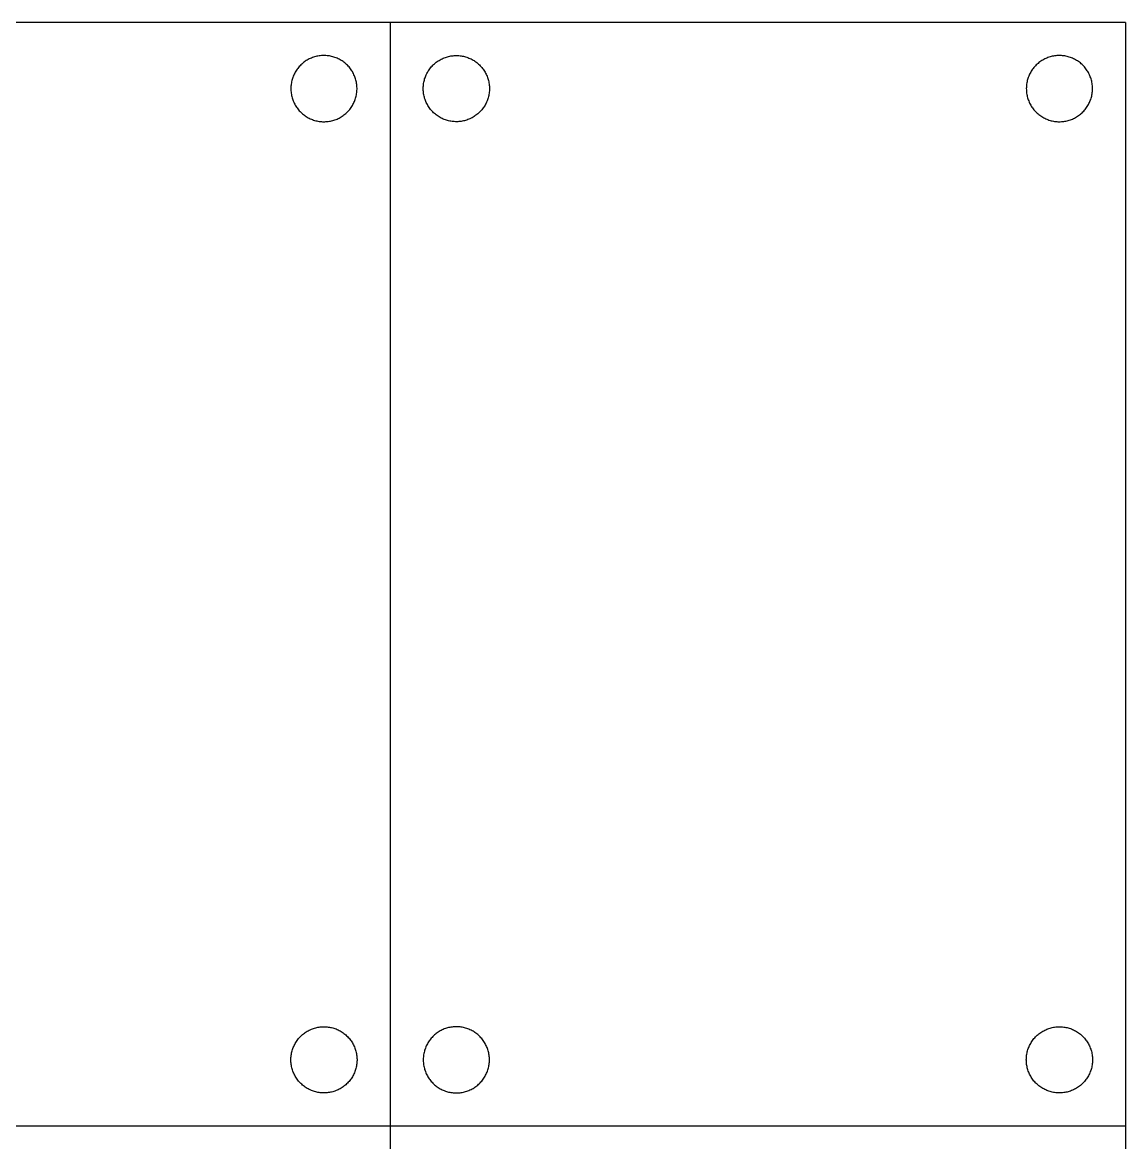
# Model space of a CAD drawing. Header units: millimetres. Extents: x 0 to 100, y 0 to 100.
# Drawn here: x 50 to 100, y 49.2 to 100 of the extents above; entities that cross this region are included whole.
import ezdxf

# ---------------------------------------------------------------- set-up
doc = ezdxf.new("R2010")
doc.units = ezdxf.units.MM
doc.header["$MEASUREMENT"] = 0
doc.layers.add('Default', color=178, linetype='Continuous', true_color=0x000000)

msp = doc.modelspace()

# ---------------------------------------------------------------- linework, layer by layer
at = {"layer": 'Default'}
for p, q in [((100, 100), (0, 100)), ((66.667, 100), (66.667, 0)), ((100, 100), (100, 0)), ((63.344, 98.465), (63.293, 98.453)), ((63.395, 98.475), (63.344, 98.465)), ((63.446, 98.484), (63.395, 98.475)), ((63.498, 98.49), (63.446, 98.484)), ((63.55, 98.495), (63.498, 98.49)), ((63.602, 98.499), (63.55, 98.495)), ((63.654, 98.5), (63.602, 98.499)), ((63.706, 98.499), (63.654, 98.5)), ((63.758, 98.497), (63.706, 98.499)), ((63.81, 98.493), (63.758, 98.497)), ((63.861, 98.487), (63.81, 98.493)), ((63.913, 98.48), (63.861, 98.487)), ((63.964, 98.47), (63.913, 98.48)), ((64.015, 98.459), (63.964, 98.47)), ((64.065, 98.446), (64.015, 98.459)), ((69.268, 98.446), (69.318, 98.459)), ((69.318, 98.459), (69.369, 98.47)), ((69.369, 98.47), (69.42, 98.48)), ((69.42, 98.48), (69.472, 98.487)), ((69.472, 98.487), (69.524, 98.493)), ((69.524, 98.493), (69.576, 98.497)), ((69.576, 98.497), (69.628, 98.499)), ((69.628, 98.499), (69.68, 98.5)), ((69.68, 98.5), (69.732, 98.499)), ((69.732, 98.499), (69.784, 98.495)), ((69.784, 98.495), (69.836, 98.49)), ((69.836, 98.49), (69.887, 98.484)), ((69.887, 98.484), (69.939, 98.475)), ((69.939, 98.475), (69.99, 98.465)), ((69.99, 98.465), (70.04, 98.453)), ((96.677, 98.465), (96.626, 98.453)), ((96.728, 98.475), (96.677, 98.465)), ((96.78, 98.484), (96.728, 98.475)), ((96.831, 98.49), (96.78, 98.484)), ((96.883, 98.495), (96.831, 98.49)), ((96.935, 98.499), (96.883, 98.495)), ((96.987, 98.5), (96.935, 98.499)), ((97.039, 98.499), (96.987, 98.5)), ((97.091, 98.497), (97.039, 98.499)), ((97.143, 98.493), (97.091, 98.497)), ((97.195, 98.487), (97.143, 98.493)), ((97.246, 98.48), (97.195, 98.487)), ((97.297, 98.47), (97.246, 98.48)), ((97.348, 98.459), (97.297, 98.47)), ((97.399, 98.446), (97.348, 98.459)), ((62.514, 97.96), (62.481, 97.919)), ((62.548, 97.999), (62.514, 97.96)), ((62.583, 98.037), (62.548, 97.999)), ((62.62, 98.074), (62.583, 98.037)), ((62.658, 98.11), (62.62, 98.074)), ((62.697, 98.144), (62.658, 98.11)), ((62.737, 98.177), (62.697, 98.144)), ((62.779, 98.209), (62.737, 98.177)), ((62.821, 98.239), (62.779, 98.209)), ((62.865, 98.268), (62.821, 98.239)), ((62.909, 98.295), (62.865, 98.268)), ((62.955, 98.32), (62.909, 98.295)), ((63.001, 98.344), (62.955, 98.32)), ((63.048, 98.366), (63.001, 98.344)), ((63.096, 98.387), (63.048, 98.366)), ((63.144, 98.406), (63.096, 98.387)), ((63.193, 98.423), (63.144, 98.406)), ((63.243, 98.439), (63.193, 98.423)), ((63.293, 98.453), (63.243, 98.439)), ((64.115, 98.431), (64.065, 98.446)), ((64.165, 98.415), (64.115, 98.431)), ((64.214, 98.397), (64.165, 98.415)), ((64.262, 98.377), (64.214, 98.397)), ((64.309, 98.355), (64.262, 98.377)), ((64.356, 98.332), (64.309, 98.355)), ((64.402, 98.308), (64.356, 98.332)), ((64.447, 98.281), (64.402, 98.308)), ((64.491, 98.253), (64.447, 98.281)), ((64.534, 98.224), (64.491, 98.253)), ((64.575, 98.193), (64.534, 98.224)), ((64.616, 98.161), (64.575, 98.193)), ((64.656, 98.127), (64.616, 98.161)), ((64.695, 98.092), (64.656, 98.127)), ((64.732, 98.056), (64.695, 98.092)), ((64.768, 98.018), (64.732, 98.056)), ((64.803, 97.98), (64.768, 98.018)), ((64.836, 97.94), (64.803, 97.98)), ((68.497, 97.94), (68.531, 97.98)), ((68.531, 97.98), (68.565, 98.018)), ((68.565, 98.018), (68.601, 98.056)), ((68.601, 98.056), (68.639, 98.092)), ((68.639, 98.092), (68.677, 98.127)), ((68.677, 98.127), (68.717, 98.161)), ((68.717, 98.161), (68.758, 98.193)), ((68.758, 98.193), (68.8, 98.224)), ((68.8, 98.224), (68.843, 98.253)), ((68.843, 98.253), (68.887, 98.281)), ((68.887, 98.281), (68.932, 98.308)), ((68.932, 98.308), (68.978, 98.332)), ((68.978, 98.332), (69.024, 98.355)), ((69.024, 98.355), (69.072, 98.377)), ((69.072, 98.377), (69.12, 98.397)), ((69.12, 98.397), (69.169, 98.415)), ((69.169, 98.415), (69.218, 98.431)), ((69.218, 98.431), (69.268, 98.446)), ((70.04, 98.453), (70.09, 98.439)), ((70.09, 98.439), (70.14, 98.423)), ((70.14, 98.423), (70.189, 98.406)), ((70.189, 98.406), (70.238, 98.387)), ((70.238, 98.387), (70.285, 98.366)), ((70.285, 98.366), (70.333, 98.344)), ((70.333, 98.344), (70.379, 98.32)), ((70.379, 98.32), (70.424, 98.295)), ((70.424, 98.295), (70.469, 98.268)), ((70.469, 98.268), (70.512, 98.239)), ((70.512, 98.239), (70.555, 98.209)), ((70.555, 98.209), (70.596, 98.177)), ((70.596, 98.177), (70.636, 98.144)), ((70.636, 98.144), (70.676, 98.11)), ((70.676, 98.11), (70.713, 98.074)), ((70.713, 98.074), (70.75, 98.037)), ((70.75, 98.037), (70.785, 97.999)), ((70.785, 97.999), (70.819, 97.96)), ((70.819, 97.96), (70.852, 97.919)), ((95.847, 97.96), (95.815, 97.919)), ((95.881, 97.999), (95.847, 97.96)), ((95.917, 98.037), (95.881, 97.999)), ((95.953, 98.074), (95.917, 98.037)), ((95.991, 98.11), (95.953, 98.074)), ((96.03, 98.144), (95.991, 98.11)), ((96.071, 98.177), (96.03, 98.144)), ((96.112, 98.209), (96.071, 98.177)), ((96.155, 98.239), (96.112, 98.209)), ((96.198, 98.268), (96.155, 98.239)), ((96.242, 98.295), (96.198, 98.268)), ((96.288, 98.32), (96.242, 98.295)), ((96.334, 98.344), (96.288, 98.32)), ((96.381, 98.366), (96.334, 98.344)), ((96.429, 98.387), (96.381, 98.366)), ((96.477, 98.406), (96.429, 98.387)), ((96.527, 98.423), (96.477, 98.406)), ((96.576, 98.439), (96.527, 98.423)), ((96.626, 98.453), (96.576, 98.439)), ((97.449, 98.431), (97.399, 98.446)), ((97.498, 98.415), (97.449, 98.431)), ((97.547, 98.397), (97.498, 98.415)), ((97.595, 98.377), (97.547, 98.397)), ((97.642, 98.355), (97.595, 98.377)), ((97.689, 98.332), (97.642, 98.355)), ((97.735, 98.308), (97.689, 98.332)), ((97.78, 98.281), (97.735, 98.308)), ((97.824, 98.253), (97.78, 98.281)), ((97.867, 98.224), (97.824, 98.253)), ((97.909, 98.193), (97.867, 98.224)), ((97.95, 98.161), (97.909, 98.193)), ((97.989, 98.127), (97.95, 98.161)), ((98.028, 98.092), (97.989, 98.127)), ((98.065, 98.056), (98.028, 98.092)), ((98.101, 98.018), (98.065, 98.056)), ((98.136, 97.98), (98.101, 98.018)), ((98.169, 97.94), (98.136, 97.98)), ((62.239, 97.461), (62.224, 97.411)), ((62.256, 97.51), (62.239, 97.461)), ((62.275, 97.559), (62.256, 97.51)), ((62.295, 97.607), (62.275, 97.559)), ((62.317, 97.654), (62.295, 97.607)), ((62.34, 97.701), (62.317, 97.654)), ((62.365, 97.746), (62.34, 97.701)), ((62.392, 97.791), (62.365, 97.746)), ((62.42, 97.835), (62.392, 97.791)), ((62.45, 97.877), (62.42, 97.835)), ((62.481, 97.919), (62.45, 97.877)), ((64.868, 97.898), (64.836, 97.94)), ((64.898, 97.856), (64.868, 97.898)), ((64.927, 97.813), (64.898, 97.856)), ((64.955, 97.769), (64.927, 97.813)), ((64.981, 97.724), (64.955, 97.769)), ((65.005, 97.678), (64.981, 97.724)), ((65.028, 97.631), (65.005, 97.678)), ((65.049, 97.583), (65.028, 97.631)), ((65.068, 97.535), (65.049, 97.583)), ((65.086, 97.486), (65.068, 97.535)), ((65.102, 97.436), (65.086, 97.486)), ((68.231, 97.436), (68.247, 97.486)), ((68.247, 97.486), (68.265, 97.535)), ((68.265, 97.535), (68.285, 97.583)), ((68.285, 97.583), (68.306, 97.631)), ((68.306, 97.631), (68.328, 97.678)), ((68.328, 97.678), (68.353, 97.724)), ((68.353, 97.724), (68.379, 97.769)), ((68.379, 97.769), (68.406, 97.813)), ((68.406, 97.813), (68.435, 97.856)), ((68.435, 97.856), (68.466, 97.898)), ((68.466, 97.898), (68.497, 97.94)), ((70.852, 97.919), (70.883, 97.877)), ((70.883, 97.877), (70.913, 97.835)), ((70.913, 97.835), (70.941, 97.791)), ((70.941, 97.791), (70.968, 97.746)), ((70.968, 97.746), (70.993, 97.701)), ((70.993, 97.701), (71.017, 97.654)), ((71.017, 97.654), (71.038, 97.607)), ((71.038, 97.607), (71.059, 97.559)), ((71.059, 97.559), (71.077, 97.51)), ((71.077, 97.51), (71.094, 97.461)), ((71.094, 97.461), (71.109, 97.411)), ((95.573, 97.461), (95.557, 97.411)), ((95.589, 97.51), (95.573, 97.461)), ((95.608, 97.559), (95.589, 97.51)), ((95.628, 97.607), (95.608, 97.559)), ((95.65, 97.654), (95.628, 97.607)), ((95.674, 97.701), (95.65, 97.654)), ((95.699, 97.746), (95.674, 97.701)), ((95.725, 97.791), (95.699, 97.746)), ((95.754, 97.835), (95.725, 97.791)), ((95.783, 97.877), (95.754, 97.835)), ((95.815, 97.919), (95.783, 97.877)), ((98.201, 97.898), (98.169, 97.94)), ((98.232, 97.856), (98.201, 97.898)), ((98.261, 97.813), (98.232, 97.856)), ((98.288, 97.769), (98.261, 97.813)), ((98.314, 97.724), (98.288, 97.769)), ((98.338, 97.678), (98.314, 97.724)), ((98.361, 97.631), (98.338, 97.678)), ((98.382, 97.583), (98.361, 97.631)), ((98.401, 97.535), (98.382, 97.583)), ((98.419, 97.486), (98.401, 97.535)), ((98.435, 97.436), (98.419, 97.486)), ((62.168, 97.052), (62.167, 97)), ((62.167, 97), (62.168, 96.948)), ((62.17, 97.104), (62.168, 97.052)), ((62.168, 96.948), (62.17, 96.896)), ((62.175, 97.156), (62.17, 97.104)), ((62.181, 97.208), (62.175, 97.156)), ((62.189, 97.259), (62.181, 97.208)), ((62.199, 97.31), (62.189, 97.259)), ((62.211, 97.361), (62.199, 97.31)), ((62.224, 97.411), (62.211, 97.361)), ((65.116, 97.386), (65.102, 97.436)), ((65.129, 97.336), (65.116, 97.386)), ((65.139, 97.285), (65.129, 97.336)), ((65.148, 97.233), (65.139, 97.285)), ((65.156, 97.182), (65.148, 97.233)), ((65.161, 97.13), (65.156, 97.182)), ((65.165, 97.078), (65.161, 97.13)), ((65.166, 97.026), (65.165, 97.078)), ((65.165, 96.922), (65.166, 96.974)), ((65.166, 96.974), (65.166, 97.026)), ((68.167, 97.026), (68.169, 97.078)), ((68.167, 96.974), (68.167, 97.026)), ((68.169, 96.922), (68.167, 96.974)), ((68.169, 97.078), (68.172, 97.13)), ((68.172, 97.13), (68.178, 97.182)), ((68.178, 97.182), (68.185, 97.233)), ((68.185, 97.233), (68.194, 97.285)), ((68.194, 97.285), (68.205, 97.336)), ((68.205, 97.336), (68.217, 97.386)), ((68.217, 97.386), (68.231, 97.436)), ((71.109, 97.411), (71.123, 97.361)), ((71.123, 97.361), (71.134, 97.31)), ((71.134, 97.31), (71.144, 97.259)), ((71.144, 97.259), (71.152, 97.208)), ((71.152, 97.208), (71.159, 97.156)), ((71.159, 97.156), (71.163, 97.104)), ((71.163, 97.104), (71.166, 97.052)), ((71.166, 96.948), (71.163, 96.896)), ((71.166, 97.052), (71.167, 97)), ((71.167, 97), (71.166, 96.948)), ((95.501, 97.052), (95.5, 97)), ((95.5, 97), (95.501, 96.948)), ((95.504, 97.104), (95.501, 97.052)), ((95.501, 96.948), (95.504, 96.896)), ((95.508, 97.156), (95.504, 97.104)), ((95.514, 97.208), (95.508, 97.156)), ((95.523, 97.259), (95.514, 97.208)), ((95.532, 97.31), (95.523, 97.259)), ((95.544, 97.361), (95.532, 97.31)), ((95.557, 97.411), (95.544, 97.361)), ((98.449, 97.386), (98.435, 97.436)), ((98.462, 97.336), (98.449, 97.386)), ((98.473, 97.285), (98.462, 97.336)), ((98.482, 97.233), (98.473, 97.285)), ((98.489, 97.182), (98.482, 97.233)), ((98.494, 97.13), (98.489, 97.182)), ((98.498, 97.078), (98.494, 97.13)), ((98.5, 97.026), (98.498, 97.078)), ((98.498, 96.922), (98.5, 96.974)), ((98.5, 96.974), (98.5, 97.026)), ((62.17, 96.896), (62.175, 96.844)), ((62.175, 96.844), (62.181, 96.792)), ((62.181, 96.792), (62.189, 96.741)), ((62.189, 96.741), (62.199, 96.69)), ((62.199, 96.69), (62.211, 96.639)), ((62.211, 96.639), (62.224, 96.589)), ((62.224, 96.589), (62.239, 96.539)), ((62.239, 96.539), (62.256, 96.49)), ((62.256, 96.49), (62.275, 96.441)), ((62.275, 96.441), (62.295, 96.393)), ((65.049, 96.417), (65.068, 96.465)), ((65.068, 96.465), (65.086, 96.514)), ((65.086, 96.514), (65.102, 96.564)), ((65.102, 96.564), (65.116, 96.614)), ((65.116, 96.614), (65.129, 96.664)), ((65.129, 96.664), (65.139, 96.715)), ((65.139, 96.715), (65.148, 96.767)), ((65.148, 96.767), (65.156, 96.818)), ((65.156, 96.818), (65.161, 96.87)), ((65.161, 96.87), (65.165, 96.922)), ((68.172, 96.87), (68.169, 96.922)), ((68.178, 96.818), (68.172, 96.87)), ((68.185, 96.767), (68.178, 96.818)), ((68.194, 96.715), (68.185, 96.767)), ((68.205, 96.664), (68.194, 96.715)), ((68.217, 96.614), (68.205, 96.664)), ((68.231, 96.564), (68.217, 96.614)), ((68.247, 96.514), (68.231, 96.564)), ((68.265, 96.465), (68.247, 96.514)), ((68.285, 96.417), (68.265, 96.465)), ((71.059, 96.441), (71.038, 96.393)), ((71.077, 96.49), (71.059, 96.441)), ((71.094, 96.539), (71.077, 96.49)), ((71.109, 96.589), (71.094, 96.539)), ((71.123, 96.639), (71.109, 96.589)), ((71.134, 96.69), (71.123, 96.639)), ((71.144, 96.741), (71.134, 96.69)), ((71.152, 96.792), (71.144, 96.741)), ((71.159, 96.844), (71.152, 96.792)), ((71.163, 96.896), (71.159, 96.844)), ((95.504, 96.896), (95.508, 96.844)), ((95.508, 96.844), (95.514, 96.792)), ((95.514, 96.792), (95.523, 96.741)), ((95.523, 96.741), (95.532, 96.69)), ((95.532, 96.69), (95.544, 96.639)), ((95.544, 96.639), (95.557, 96.589)), ((95.557, 96.589), (95.573, 96.539)), ((95.573, 96.539), (95.589, 96.49)), ((95.589, 96.49), (95.608, 96.441)), ((95.608, 96.441), (95.628, 96.393)), ((98.382, 96.417), (98.401, 96.465)), ((98.401, 96.465), (98.419, 96.514)), ((98.419, 96.514), (98.435, 96.564)), ((98.435, 96.564), (98.449, 96.614)), ((98.449, 96.614), (98.462, 96.664)), ((98.462, 96.664), (98.473, 96.715)), ((98.473, 96.715), (98.482, 96.767)), ((98.482, 96.767), (98.489, 96.818)), ((98.489, 96.818), (98.494, 96.87)), ((98.494, 96.87), (98.498, 96.922)), ((62.295, 96.393), (62.317, 96.346)), ((62.317, 96.346), (62.34, 96.299)), ((62.34, 96.299), (62.365, 96.254)), ((62.365, 96.254), (62.392, 96.209)), ((62.392, 96.209), (62.42, 96.165)), ((62.42, 96.165), (62.45, 96.123)), ((62.45, 96.123), (62.481, 96.081)), ((62.481, 96.081), (62.514, 96.04)), ((62.514, 96.04), (62.548, 96.001)), ((62.548, 96.001), (62.583, 95.963)), ((62.583, 95.963), (62.62, 95.926)), ((62.62, 95.926), (62.658, 95.89)), ((64.695, 95.908), (64.732, 95.944)), ((64.732, 95.944), (64.768, 95.982)), ((64.768, 95.982), (64.803, 96.02)), ((64.803, 96.02), (64.836, 96.06)), ((64.836, 96.06), (64.868, 96.102)), ((64.868, 96.102), (64.898, 96.144)), ((64.898, 96.144), (64.927, 96.187)), ((64.927, 96.187), (64.955, 96.231)), ((64.955, 96.231), (64.981, 96.276)), ((64.981, 96.276), (65.005, 96.322)), ((65.005, 96.322), (65.028, 96.369)), ((65.028, 96.369), (65.049, 96.417)), ((68.306, 96.369), (68.285, 96.417)), ((68.328, 96.322), (68.306, 96.369)), ((68.353, 96.276), (68.328, 96.322)), ((68.379, 96.231), (68.353, 96.276)), ((68.406, 96.187), (68.379, 96.231)), ((68.435, 96.144), (68.406, 96.187)), ((68.466, 96.102), (68.435, 96.144)), ((68.497, 96.06), (68.466, 96.102)), ((68.531, 96.02), (68.497, 96.06)), ((68.565, 95.982), (68.531, 96.02)), ((68.601, 95.944), (68.565, 95.982)), ((68.639, 95.908), (68.601, 95.944)), ((70.713, 95.926), (70.676, 95.89)), ((70.75, 95.963), (70.713, 95.926)), ((70.785, 96.001), (70.75, 95.963)), ((70.819, 96.04), (70.785, 96.001)), ((70.852, 96.081), (70.819, 96.04)), ((70.883, 96.123), (70.852, 96.081)), ((70.913, 96.165), (70.883, 96.123)), ((70.941, 96.209), (70.913, 96.165)), ((70.968, 96.254), (70.941, 96.209)), ((70.993, 96.299), (70.968, 96.254)), ((71.017, 96.346), (70.993, 96.299)), ((71.038, 96.393), (71.017, 96.346)), ((95.628, 96.393), (95.65, 96.346)), ((95.65, 96.346), (95.674, 96.299)), ((95.674, 96.299), (95.699, 96.254)), ((95.699, 96.254), (95.725, 96.209)), ((95.725, 96.209), (95.754, 96.165)), ((95.754, 96.165), (95.783, 96.123)), ((95.783, 96.123), (95.815, 96.081)), ((95.815, 96.081), (95.847, 96.04)), ((95.847, 96.04), (95.881, 96.001)), ((95.881, 96.001), (95.917, 95.963)), ((95.917, 95.963), (95.953, 95.926)), ((95.953, 95.926), (95.991, 95.89)), ((98.028, 95.908), (98.065, 95.944)), ((98.065, 95.944), (98.101, 95.982)), ((98.101, 95.982), (98.136, 96.02)), ((98.136, 96.02), (98.169, 96.06)), ((98.169, 96.06), (98.201, 96.102)), ((98.201, 96.102), (98.232, 96.144)), ((98.232, 96.144), (98.261, 96.187)), ((98.261, 96.187), (98.288, 96.231)), ((98.288, 96.231), (98.314, 96.276)), ((98.314, 96.276), (98.338, 96.322)), ((98.338, 96.322), (98.361, 96.369)), ((98.361, 96.369), (98.382, 96.417)), ((62.658, 95.89), (62.697, 95.856)), ((62.697, 95.856), (62.737, 95.823)), ((62.737, 95.823), (62.779, 95.791)), ((62.779, 95.791), (62.821, 95.761)), ((62.821, 95.761), (62.865, 95.732)), ((62.865, 95.732), (62.909, 95.705)), ((62.909, 95.705), (62.955, 95.68)), ((62.955, 95.68), (63.001, 95.656)), ((63.001, 95.656), (63.048, 95.634)), ((63.048, 95.634), (63.096, 95.613)), ((63.096, 95.613), (63.144, 95.594)), ((63.144, 95.594), (63.193, 95.577)), ((63.193, 95.577), (63.243, 95.561)), ((63.243, 95.561), (63.293, 95.547)), ((63.293, 95.547), (63.344, 95.535)), ((63.344, 95.535), (63.395, 95.525)), ((63.395, 95.525), (63.446, 95.516)), ((63.446, 95.516), (63.498, 95.51)), ((63.498, 95.51), (63.55, 95.505)), ((63.55, 95.505), (63.602, 95.501)), ((63.602, 95.501), (63.654, 95.5)), ((63.654, 95.5), (63.706, 95.501)), ((63.706, 95.501), (63.758, 95.503)), ((63.758, 95.503), (63.81, 95.507)), ((63.81, 95.507), (63.861, 95.513)), ((63.861, 95.513), (63.913, 95.52)), ((63.913, 95.52), (63.964, 95.53)), ((63.964, 95.53), (64.015, 95.541)), ((64.015, 95.541), (64.065, 95.554)), ((64.065, 95.554), (64.115, 95.569)), ((64.115, 95.569), (64.165, 95.585)), ((64.165, 95.585), (64.214, 95.603)), ((64.214, 95.603), (64.262, 95.623)), ((64.262, 95.623), (64.309, 95.645)), ((64.309, 95.645), (64.356, 95.668)), ((64.356, 95.668), (64.402, 95.692)), ((64.402, 95.692), (64.447, 95.719)), ((64.447, 95.719), (64.491, 95.747)), ((64.491, 95.747), (64.534, 95.776)), ((64.534, 95.776), (64.575, 95.807)), ((64.575, 95.807), (64.616, 95.839)), ((64.616, 95.839), (64.656, 95.873)), ((64.656, 95.873), (64.695, 95.908)), ((68.677, 95.873), (68.639, 95.908)), ((68.717, 95.839), (68.677, 95.873)), ((68.758, 95.807), (68.717, 95.839)), ((68.8, 95.776), (68.758, 95.807)), ((68.843, 95.747), (68.8, 95.776)), ((68.887, 95.719), (68.843, 95.747)), ((68.932, 95.692), (68.887, 95.719)), ((68.978, 95.668), (68.932, 95.692)), ((69.024, 95.645), (68.978, 95.668)), ((69.072, 95.623), (69.024, 95.645)), ((69.12, 95.603), (69.072, 95.623)), ((69.169, 95.585), (69.12, 95.603)), ((69.218, 95.569), (69.169, 95.585)), ((69.268, 95.554), (69.218, 95.569)), ((69.318, 95.541), (69.268, 95.554)), ((69.369, 95.53), (69.318, 95.541)), ((69.42, 95.52), (69.369, 95.53)), ((69.472, 95.513), (69.42, 95.52)), ((69.524, 95.507), (69.472, 95.513)), ((69.576, 95.503), (69.524, 95.507)), ((69.628, 95.501), (69.576, 95.503)), ((69.68, 95.5), (69.628, 95.501)), ((69.732, 95.501), (69.68, 95.5)), ((69.784, 95.505), (69.732, 95.501)), ((69.836, 95.51), (69.784, 95.505)), ((69.887, 95.516), (69.836, 95.51)), ((69.939, 95.525), (69.887, 95.516)), ((69.99, 95.535), (69.939, 95.525)), ((70.04, 95.547), (69.99, 95.535)), ((70.09, 95.561), (70.04, 95.547)), ((70.14, 95.577), (70.09, 95.561)), ((70.189, 95.594), (70.14, 95.577)), ((70.238, 95.613), (70.189, 95.594)), ((70.285, 95.634), (70.238, 95.613)), ((70.333, 95.656), (70.285, 95.634)), ((70.379, 95.68), (70.333, 95.656)), ((70.424, 95.705), (70.379, 95.68)), ((70.469, 95.732), (70.424, 95.705)), ((70.512, 95.761), (70.469, 95.732)), ((70.555, 95.791), (70.512, 95.761)), ((70.596, 95.823), (70.555, 95.791)), ((70.636, 95.856), (70.596, 95.823)), ((70.676, 95.89), (70.636, 95.856)), ((95.991, 95.89), (96.03, 95.856)), ((96.03, 95.856), (96.071, 95.823)), ((96.071, 95.823), (96.112, 95.791)), ((96.112, 95.791), (96.155, 95.761)), ((96.155, 95.761), (96.198, 95.732)), ((96.198, 95.732), (96.242, 95.705)), ((96.242, 95.705), (96.288, 95.68)), ((96.288, 95.68), (96.334, 95.656)), ((96.334, 95.656), (96.381, 95.634)), ((96.381, 95.634), (96.429, 95.613)), ((96.429, 95.613), (96.477, 95.594)), ((96.477, 95.594), (96.527, 95.577)), ((96.527, 95.577), (96.576, 95.561)), ((96.576, 95.561), (96.626, 95.547)), ((96.626, 95.547), (96.677, 95.535)), ((96.677, 95.535), (96.728, 95.525)), ((96.728, 95.525), (96.78, 95.516)), ((96.78, 95.516), (96.831, 95.51)), ((96.831, 95.51), (96.883, 95.505)), ((96.883, 95.505), (96.935, 95.501)), ((96.935, 95.501), (96.987, 95.5)), ((96.987, 95.5), (97.039, 95.501)), ((97.039, 95.501), (97.091, 95.503)), ((97.091, 95.503), (97.143, 95.507)), ((97.143, 95.507), (97.195, 95.513)), ((97.195, 95.513), (97.246, 95.52)), ((97.246, 95.52), (97.297, 95.53)), ((97.297, 95.53), (97.348, 95.541)), ((97.348, 95.541), (97.399, 95.554)), ((97.399, 95.554), (97.449, 95.569)), ((97.449, 95.569), (97.498, 95.585)), ((97.498, 95.585), (97.547, 95.603)), ((97.547, 95.603), (97.595, 95.623)), ((97.595, 95.623), (97.642, 95.645)), ((97.642, 95.645), (97.689, 95.668)), ((97.689, 95.668), (97.735, 95.692)), ((97.735, 95.692), (97.78, 95.719)), ((97.78, 95.719), (97.824, 95.747)), ((97.824, 95.747), (97.867, 95.776)), ((97.867, 95.776), (97.909, 95.807)), ((97.909, 95.807), (97.95, 95.839)), ((97.95, 95.839), (97.989, 95.873)), ((97.989, 95.873), (98.028, 95.908)), ((62.909, 54.295), (62.955, 54.32)), ((62.955, 54.32), (63.001, 54.344)), ((63.001, 54.344), (63.048, 54.366)), ((63.048, 54.366), (63.096, 54.387)), ((63.096, 54.387), (63.144, 54.406)), ((63.144, 54.406), (63.193, 54.423)), ((63.193, 54.423), (63.243, 54.439)), ((63.243, 54.439), (63.293, 54.453)), ((63.293, 54.453), (63.344, 54.465)), ((63.344, 54.465), (63.395, 54.475)), ((63.395, 54.475), (63.446, 54.484)), ((63.446, 54.484), (63.498, 54.49)), ((63.498, 54.49), (63.55, 54.495)), ((63.55, 54.495), (63.602, 54.499)), ((63.602, 54.499), (63.654, 54.5)), ((63.654, 54.5), (63.706, 54.499)), ((63.706, 54.499), (63.758, 54.497)), ((63.758, 54.497), (63.81, 54.493)), ((63.81, 54.493), (63.861, 54.487)), ((63.861, 54.487), (63.913, 54.48)), ((63.913, 54.48), (63.964, 54.47)), ((63.964, 54.47), (64.015, 54.459)), ((64.015, 54.459), (64.065, 54.446)), ((64.065, 54.446), (64.115, 54.431)), ((64.115, 54.431), (64.165, 54.415)), ((64.165, 54.415), (64.214, 54.397)), ((64.214, 54.397), (64.262, 54.377)), ((64.262, 54.377), (64.309, 54.355)), ((64.309, 54.355), (64.356, 54.332)), ((64.356, 54.332), (64.402, 54.308)), ((64.402, 54.308), (64.447, 54.281)), ((68.932, 54.308), (68.887, 54.281)), ((68.978, 54.332), (68.932, 54.308)), ((69.024, 54.355), (68.978, 54.332)), ((69.072, 54.377), (69.024, 54.355)), ((69.12, 54.397), (69.072, 54.377)), ((69.169, 54.415), (69.12, 54.397)), ((69.218, 54.431), (69.169, 54.415)), ((69.268, 54.446), (69.218, 54.431)), ((69.318, 54.459), (69.268, 54.446)), ((69.369, 54.47), (69.318, 54.459)), ((69.42, 54.48), (69.369, 54.47)), ((69.472, 54.487), (69.42, 54.48)), ((69.524, 54.493), (69.472, 54.487)), ((69.576, 54.497), (69.524, 54.493)), ((69.628, 54.499), (69.576, 54.497)), ((69.68, 54.5), (69.628, 54.499)), ((69.732, 54.499), (69.68, 54.5)), ((69.784, 54.495), (69.732, 54.499)), ((69.836, 54.49), (69.784, 54.495)), ((69.887, 54.484), (69.836, 54.49)), ((69.939, 54.475), (69.887, 54.484)), ((69.99, 54.465), (69.939, 54.475)), ((70.04, 54.453), (69.99, 54.465)), ((70.09, 54.439), (70.04, 54.453)), ((70.14, 54.423), (70.09, 54.439)), ((70.189, 54.406), (70.14, 54.423)), ((70.238, 54.387), (70.189, 54.406)), ((70.285, 54.366), (70.238, 54.387)), ((70.333, 54.344), (70.285, 54.366)), ((70.379, 54.32), (70.333, 54.344)), ((70.424, 54.295), (70.379, 54.32)), ((96.242, 54.295), (96.288, 54.32)), ((96.288, 54.32), (96.334, 54.344)), ((96.334, 54.344), (96.381, 54.366)), ((96.381, 54.366), (96.429, 54.387)), ((96.429, 54.387), (96.477, 54.406)), ((96.477, 54.406), (96.527, 54.423)), ((96.527, 54.423), (96.576, 54.439)), ((96.576, 54.439), (96.626, 54.453)), ((96.626, 54.453), (96.677, 54.465)), ((96.677, 54.465), (96.728, 54.475)), ((96.728, 54.475), (96.78, 54.484)), ((96.78, 54.484), (96.831, 54.49)), ((96.831, 54.49), (96.883, 54.495)), ((96.883, 54.495), (96.935, 54.499)), ((96.935, 54.499), (96.987, 54.5)), ((96.987, 54.5), (97.039, 54.499)), ((97.039, 54.499), (97.091, 54.497)), ((97.091, 54.497), (97.143, 54.493)), ((97.143, 54.493), (97.195, 54.487)), ((97.195, 54.487), (97.246, 54.48)), ((97.246, 54.48), (97.297, 54.47)), ((97.297, 54.47), (97.348, 54.459)), ((97.348, 54.459), (97.399, 54.446)), ((97.399, 54.446), (97.449, 54.431)), ((97.449, 54.431), (97.498, 54.415)), ((97.498, 54.415), (97.547, 54.397)), ((97.547, 54.397), (97.595, 54.377)), ((97.595, 54.377), (97.642, 54.355)), ((97.642, 54.355), (97.689, 54.332)), ((97.689, 54.332), (97.735, 54.308)), ((97.735, 54.308), (97.78, 54.281)), ((62.392, 53.791), (62.42, 53.835)), ((62.42, 53.835), (62.45, 53.877)), ((62.45, 53.877), (62.481, 53.919)), ((62.481, 53.919), (62.514, 53.96)), ((62.514, 53.96), (62.548, 53.999)), ((62.548, 53.999), (62.583, 54.037)), ((62.583, 54.037), (62.62, 54.074)), ((62.62, 54.074), (62.658, 54.11)), ((62.658, 54.11), (62.697, 54.144)), ((62.697, 54.144), (62.737, 54.177)), ((62.737, 54.177), (62.779, 54.209)), ((62.779, 54.209), (62.821, 54.239)), ((62.821, 54.239), (62.865, 54.268)), ((62.865, 54.268), (62.909, 54.295)), ((64.447, 54.281), (64.491, 54.253)), ((64.491, 54.253), (64.534, 54.224)), ((64.534, 54.224), (64.575, 54.193)), ((64.575, 54.193), (64.616, 54.161)), ((64.616, 54.161), (64.656, 54.127)), ((64.656, 54.127), (64.695, 54.092)), ((64.695, 54.092), (64.732, 54.056)), ((64.732, 54.056), (64.768, 54.018)), ((64.768, 54.018), (64.803, 53.98)), ((64.803, 53.98), (64.836, 53.94)), ((64.836, 53.94), (64.868, 53.898)), ((64.868, 53.898), (64.898, 53.856)), ((64.898, 53.856), (64.927, 53.813)), ((64.927, 53.813), (64.955, 53.769)), ((68.406, 53.813), (68.379, 53.769)), ((68.435, 53.856), (68.406, 53.813)), ((68.466, 53.898), (68.435, 53.856)), ((68.497, 53.94), (68.466, 53.898)), ((68.531, 53.98), (68.497, 53.94)), ((68.565, 54.018), (68.531, 53.98)), ((68.601, 54.056), (68.565, 54.018)), ((68.639, 54.092), (68.601, 54.056)), ((68.677, 54.127), (68.639, 54.092)), ((68.717, 54.161), (68.677, 54.127)), ((68.758, 54.193), (68.717, 54.161)), ((68.8, 54.224), (68.758, 54.193)), ((68.843, 54.253), (68.8, 54.224)), ((68.887, 54.281), (68.843, 54.253)), ((70.469, 54.268), (70.424, 54.295)), ((70.512, 54.239), (70.469, 54.268)), ((70.555, 54.209), (70.512, 54.239)), ((70.596, 54.177), (70.555, 54.209)), ((70.636, 54.144), (70.596, 54.177)), ((70.676, 54.11), (70.636, 54.144)), ((70.713, 54.074), (70.676, 54.11)), ((70.75, 54.037), (70.713, 54.074)), ((70.785, 53.999), (70.75, 54.037)), ((70.819, 53.96), (70.785, 53.999)), ((70.852, 53.919), (70.819, 53.96)), ((70.883, 53.877), (70.852, 53.919)), ((70.913, 53.835), (70.883, 53.877)), ((70.941, 53.791), (70.913, 53.835)), ((95.725, 53.791), (95.754, 53.835)), ((95.754, 53.835), (95.783, 53.877)), ((95.783, 53.877), (95.815, 53.919)), ((95.815, 53.919), (95.847, 53.96)), ((95.847, 53.96), (95.881, 53.999)), ((95.881, 53.999), (95.917, 54.037)), ((95.917, 54.037), (95.953, 54.074)), ((95.953, 54.074), (95.991, 54.11)), ((95.991, 54.11), (96.03, 54.144)), ((96.03, 54.144), (96.071, 54.177)), ((96.071, 54.177), (96.112, 54.209)), ((96.112, 54.209), (96.155, 54.239)), ((96.155, 54.239), (96.198, 54.268)), ((96.198, 54.268), (96.242, 54.295)), ((97.78, 54.281), (97.824, 54.253)), ((97.824, 54.253), (97.867, 54.224)), ((97.867, 54.224), (97.909, 54.193)), ((97.909, 54.193), (97.95, 54.161)), ((97.95, 54.161), (97.989, 54.127)), ((97.989, 54.127), (98.028, 54.092)), ((98.028, 54.092), (98.065, 54.056)), ((98.065, 54.056), (98.101, 54.018)), ((98.101, 54.018), (98.136, 53.98)), ((98.136, 53.98), (98.169, 53.94)), ((98.169, 53.94), (98.201, 53.898)), ((98.201, 53.898), (98.232, 53.856)), ((98.232, 53.856), (98.261, 53.813)), ((98.261, 53.813), (98.288, 53.769)), ((62.189, 53.259), (62.199, 53.31)), ((62.199, 53.31), (62.211, 53.361)), ((62.211, 53.361), (62.224, 53.411)), ((62.224, 53.411), (62.239, 53.461)), ((62.239, 53.461), (62.256, 53.51)), ((62.256, 53.51), (62.275, 53.559)), ((62.275, 53.559), (62.295, 53.607)), ((62.295, 53.607), (62.317, 53.654)), ((62.317, 53.654), (62.34, 53.701)), ((62.34, 53.701), (62.365, 53.746)), ((62.365, 53.746), (62.392, 53.791)), ((64.955, 53.769), (64.981, 53.724)), ((64.981, 53.724), (65.005, 53.678)), ((65.005, 53.678), (65.028, 53.631)), ((65.028, 53.631), (65.049, 53.583)), ((65.049, 53.583), (65.068, 53.535)), ((65.068, 53.535), (65.086, 53.486)), ((65.086, 53.486), (65.102, 53.436)), ((65.102, 53.436), (65.116, 53.386)), ((65.116, 53.386), (65.129, 53.336)), ((65.129, 53.336), (65.139, 53.285)), ((68.205, 53.336), (68.194, 53.285)), ((68.217, 53.386), (68.205, 53.336)), ((68.231, 53.436), (68.217, 53.386)), ((68.247, 53.486), (68.231, 53.436)), ((68.265, 53.535), (68.247, 53.486)), ((68.285, 53.583), (68.265, 53.535)), ((68.306, 53.631), (68.285, 53.583)), ((68.328, 53.678), (68.306, 53.631)), ((68.353, 53.724), (68.328, 53.678)), ((68.379, 53.769), (68.353, 53.724)), ((70.968, 53.746), (70.941, 53.791)), ((70.993, 53.701), (70.968, 53.746)), ((71.017, 53.654), (70.993, 53.701)), ((71.038, 53.607), (71.017, 53.654)), ((71.059, 53.559), (71.038, 53.607)), ((71.077, 53.51), (71.059, 53.559)), ((71.094, 53.461), (71.077, 53.51)), ((71.109, 53.411), (71.094, 53.461)), ((71.123, 53.361), (71.109, 53.411)), ((71.134, 53.31), (71.123, 53.361)), ((71.144, 53.259), (71.134, 53.31)), ((95.523, 53.259), (95.532, 53.31)), ((95.532, 53.31), (95.544, 53.361)), ((95.544, 53.361), (95.557, 53.411)), ((95.557, 53.411), (95.573, 53.461)), ((95.573, 53.461), (95.589, 53.51)), ((95.589, 53.51), (95.608, 53.559)), ((95.608, 53.559), (95.628, 53.607)), ((95.628, 53.607), (95.65, 53.654)), ((95.65, 53.654), (95.674, 53.701)), ((95.674, 53.701), (95.699, 53.746)), ((95.699, 53.746), (95.725, 53.791)), ((98.288, 53.769), (98.314, 53.724)), ((98.314, 53.724), (98.338, 53.678)), ((98.338, 53.678), (98.361, 53.631)), ((98.361, 53.631), (98.382, 53.583)), ((98.382, 53.583), (98.401, 53.535)), ((98.401, 53.535), (98.419, 53.486)), ((98.419, 53.486), (98.435, 53.436)), ((98.435, 53.436), (98.449, 53.386)), ((98.449, 53.386), (98.462, 53.336)), ((98.462, 53.336), (98.473, 53.285)), ((62.167, 53), (62.168, 53.052)), ((62.168, 52.948), (62.167, 53)), ((62.168, 53.052), (62.17, 53.104)), ((62.17, 52.896), (62.168, 52.948)), ((62.17, 53.104), (62.175, 53.156)), ((62.175, 52.844), (62.17, 52.896)), ((62.175, 53.156), (62.181, 53.208)), ((62.181, 52.792), (62.175, 52.844)), ((62.181, 53.208), (62.189, 53.259)), ((62.189, 52.741), (62.181, 52.792)), ((65.139, 53.285), (65.148, 53.233)), ((65.148, 53.233), (65.156, 53.182)), ((65.156, 52.818), (65.148, 52.767)), ((65.156, 53.182), (65.161, 53.13)), ((65.161, 52.87), (65.156, 52.818)), ((65.161, 53.13), (65.165, 53.078)), ((65.165, 52.922), (65.161, 52.87)), ((65.165, 53.078), (65.166, 53.026)), ((65.166, 52.974), (65.165, 52.922)), ((65.166, 53.026), (65.166, 52.974)), ((68.169, 53.078), (68.167, 53.026)), ((68.167, 53.026), (68.167, 52.974)), ((68.167, 52.974), (68.169, 52.922)), ((68.172, 53.13), (68.169, 53.078)), ((68.169, 52.922), (68.172, 52.87)), ((68.178, 53.182), (68.172, 53.13)), ((68.172, 52.87), (68.178, 52.818)), ((68.185, 53.233), (68.178, 53.182)), ((68.178, 52.818), (68.185, 52.767)), ((68.194, 53.285), (68.185, 53.233)), ((71.152, 53.208), (71.144, 53.259)), ((71.144, 52.741), (71.152, 52.792)), ((71.159, 53.156), (71.152, 53.208)), ((71.152, 52.792), (71.159, 52.844)), ((71.163, 53.104), (71.159, 53.156)), ((71.159, 52.844), (71.163, 52.896)), ((71.166, 53.052), (71.163, 53.104)), ((71.163, 52.896), (71.166, 52.948)), ((71.167, 53), (71.166, 53.052)), ((71.166, 52.948), (71.167, 53)), ((95.5, 53), (95.501, 53.052)), ((95.501, 52.948), (95.5, 53)), ((95.501, 53.052), (95.504, 53.104)), ((95.504, 52.896), (95.501, 52.948)), ((95.504, 53.104), (95.508, 53.156)), ((95.508, 52.844), (95.504, 52.896)), ((95.508, 53.156), (95.514, 53.208)), ((95.514, 52.792), (95.508, 52.844)), ((95.514, 53.208), (95.523, 53.259)), ((95.523, 52.741), (95.514, 52.792)), ((98.473, 53.285), (98.482, 53.233)), ((98.482, 53.233), (98.489, 53.182)), ((98.489, 52.818), (98.482, 52.767)), ((98.489, 53.182), (98.494, 53.13)), ((98.494, 52.87), (98.489, 52.818)), ((98.494, 53.13), (98.498, 53.078)), ((98.498, 52.922), (98.494, 52.87)), ((98.498, 53.078), (98.5, 53.026)), ((98.5, 52.974), (98.498, 52.922)), ((98.5, 53.026), (98.5, 52.974)), ((62.199, 52.69), (62.189, 52.741)), ((62.211, 52.639), (62.199, 52.69)), ((62.224, 52.589), (62.211, 52.639)), ((62.239, 52.539), (62.224, 52.589)), ((62.256, 52.49), (62.239, 52.539)), ((62.275, 52.441), (62.256, 52.49)), ((62.295, 52.393), (62.275, 52.441)), ((62.317, 52.346), (62.295, 52.393)), ((62.34, 52.299), (62.317, 52.346)), ((62.365, 52.254), (62.34, 52.299)), ((64.981, 52.276), (64.955, 52.231)), ((65.005, 52.322), (64.981, 52.276)), ((65.028, 52.369), (65.005, 52.322)), ((65.049, 52.417), (65.028, 52.369)), ((65.068, 52.465), (65.049, 52.417)), ((65.086, 52.514), (65.068, 52.465)), ((65.102, 52.564), (65.086, 52.514)), ((65.116, 52.614), (65.102, 52.564)), ((65.129, 52.664), (65.116, 52.614)), ((65.139, 52.715), (65.129, 52.664)), ((65.148, 52.767), (65.139, 52.715)), ((68.185, 52.767), (68.194, 52.715)), ((68.194, 52.715), (68.205, 52.664)), ((68.205, 52.664), (68.217, 52.614)), ((68.217, 52.614), (68.231, 52.564)), ((68.231, 52.564), (68.247, 52.514)), ((68.247, 52.514), (68.265, 52.465)), ((68.265, 52.465), (68.285, 52.417)), ((68.285, 52.417), (68.306, 52.369)), ((68.306, 52.369), (68.328, 52.322)), ((68.328, 52.322), (68.353, 52.276)), ((68.353, 52.276), (68.379, 52.231)), ((70.968, 52.254), (70.993, 52.299)), ((70.993, 52.299), (71.017, 52.346)), ((71.017, 52.346), (71.038, 52.393)), ((71.038, 52.393), (71.059, 52.441)), ((71.059, 52.441), (71.077, 52.49)), ((71.077, 52.49), (71.094, 52.539)), ((71.094, 52.539), (71.109, 52.589)), ((71.109, 52.589), (71.123, 52.639)), ((71.123, 52.639), (71.134, 52.69)), ((71.134, 52.69), (71.144, 52.741)), ((95.532, 52.69), (95.523, 52.741)), ((95.544, 52.639), (95.532, 52.69)), ((95.557, 52.589), (95.544, 52.639)), ((95.573, 52.539), (95.557, 52.589)), ((95.589, 52.49), (95.573, 52.539)), ((95.608, 52.441), (95.589, 52.49)), ((95.628, 52.393), (95.608, 52.441)), ((95.65, 52.346), (95.628, 52.393)), ((95.674, 52.299), (95.65, 52.346)), ((95.699, 52.254), (95.674, 52.299)), ((98.314, 52.276), (98.288, 52.231)), ((98.338, 52.322), (98.314, 52.276)), ((98.361, 52.369), (98.338, 52.322)), ((98.382, 52.417), (98.361, 52.369)), ((98.401, 52.465), (98.382, 52.417)), ((98.419, 52.514), (98.401, 52.465)), ((98.435, 52.564), (98.419, 52.514)), ((98.449, 52.614), (98.435, 52.564)), ((98.462, 52.664), (98.449, 52.614)), ((98.473, 52.715), (98.462, 52.664)), ((98.482, 52.767), (98.473, 52.715)), ((62.392, 52.209), (62.365, 52.254)), ((62.42, 52.165), (62.392, 52.209)), ((62.45, 52.123), (62.42, 52.165)), ((62.481, 52.081), (62.45, 52.123)), ((62.514, 52.04), (62.481, 52.081)), ((62.548, 52.001), (62.514, 52.04)), ((62.583, 51.963), (62.548, 52.001)), ((62.62, 51.926), (62.583, 51.963)), ((62.658, 51.89), (62.62, 51.926)), ((62.697, 51.856), (62.658, 51.89)), ((62.737, 51.823), (62.697, 51.856)), ((62.779, 51.791), (62.737, 51.823)), ((62.821, 51.761), (62.779, 51.791)), ((64.534, 51.776), (64.491, 51.747)), ((64.575, 51.807), (64.534, 51.776)), ((64.616, 51.839), (64.575, 51.807)), ((64.656, 51.873), (64.616, 51.839)), ((64.695, 51.908), (64.656, 51.873)), ((64.732, 51.944), (64.695, 51.908)), ((64.768, 51.982), (64.732, 51.944)), ((64.803, 52.02), (64.768, 51.982)), ((64.836, 52.06), (64.803, 52.02)), ((64.868, 52.102), (64.836, 52.06)), ((64.898, 52.144), (64.868, 52.102)), ((64.927, 52.187), (64.898, 52.144)), ((64.955, 52.231), (64.927, 52.187)), ((68.379, 52.231), (68.406, 52.187)), ((68.406, 52.187), (68.435, 52.144)), ((68.435, 52.144), (68.466, 52.102)), ((68.466, 52.102), (68.497, 52.06)), ((68.497, 52.06), (68.531, 52.02)), ((68.531, 52.02), (68.565, 51.982)), ((68.565, 51.982), (68.601, 51.944)), ((68.601, 51.944), (68.639, 51.908)), ((68.639, 51.908), (68.677, 51.873)), ((68.677, 51.873), (68.717, 51.839)), ((68.717, 51.839), (68.758, 51.807)), ((68.758, 51.807), (68.8, 51.776)), ((68.8, 51.776), (68.843, 51.747)), ((70.512, 51.761), (70.555, 51.791)), ((70.555, 51.791), (70.596, 51.823)), ((70.596, 51.823), (70.636, 51.856)), ((70.636, 51.856), (70.676, 51.89)), ((70.676, 51.89), (70.713, 51.926)), ((70.713, 51.926), (70.75, 51.963)), ((70.75, 51.963), (70.785, 52.001)), ((70.785, 52.001), (70.819, 52.04)), ((70.819, 52.04), (70.852, 52.081)), ((70.852, 52.081), (70.883, 52.123)), ((70.883, 52.123), (70.913, 52.165)), ((70.913, 52.165), (70.941, 52.209)), ((70.941, 52.209), (70.968, 52.254)), ((95.725, 52.209), (95.699, 52.254)), ((95.754, 52.165), (95.725, 52.209)), ((95.783, 52.123), (95.754, 52.165)), ((95.815, 52.081), (95.783, 52.123)), ((95.847, 52.04), (95.815, 52.081)), ((95.881, 52.001), (95.847, 52.04)), ((95.917, 51.963), (95.881, 52.001)), ((95.953, 51.926), (95.917, 51.963)), ((95.991, 51.89), (95.953, 51.926)), ((96.03, 51.856), (95.991, 51.89)), ((96.071, 51.823), (96.03, 51.856)), ((96.112, 51.791), (96.071, 51.823)), ((96.155, 51.761), (96.112, 51.791)), ((97.867, 51.776), (97.824, 51.747)), ((97.909, 51.807), (97.867, 51.776)), ((97.95, 51.839), (97.909, 51.807)), ((97.989, 51.873), (97.95, 51.839)), ((98.028, 51.908), (97.989, 51.873)), ((98.065, 51.944), (98.028, 51.908)), ((98.101, 51.982), (98.065, 51.944)), ((98.136, 52.02), (98.101, 51.982)), ((98.169, 52.06), (98.136, 52.02)), ((98.201, 52.102), (98.169, 52.06)), ((98.232, 52.144), (98.201, 52.102)), ((98.261, 52.187), (98.232, 52.144)), ((98.288, 52.231), (98.261, 52.187)), ((62.865, 51.732), (62.821, 51.761)), ((62.909, 51.705), (62.865, 51.732)), ((62.955, 51.68), (62.909, 51.705)), ((63.001, 51.656), (62.955, 51.68)), ((63.048, 51.634), (63.001, 51.656)), ((63.096, 51.613), (63.048, 51.634)), ((63.144, 51.594), (63.096, 51.613)), ((63.193, 51.577), (63.144, 51.594)), ((63.243, 51.561), (63.193, 51.577)), ((63.293, 51.547), (63.243, 51.561)), ((63.344, 51.535), (63.293, 51.547)), ((63.395, 51.525), (63.344, 51.535)), ((63.446, 51.516), (63.395, 51.525)), ((63.498, 51.51), (63.446, 51.516)), ((63.55, 51.505), (63.498, 51.51)), ((63.602, 51.501), (63.55, 51.505)), ((63.654, 51.5), (63.602, 51.501)), ((63.706, 51.501), (63.654, 51.5)), ((63.758, 51.503), (63.706, 51.501)), ((63.81, 51.507), (63.758, 51.503)), ((63.861, 51.513), (63.81, 51.507)), ((63.913, 51.52), (63.861, 51.513)), ((63.964, 51.53), (63.913, 51.52)), ((64.015, 51.541), (63.964, 51.53)), ((64.065, 51.554), (64.015, 51.541)), ((64.115, 51.569), (64.065, 51.554)), ((64.165, 51.585), (64.115, 51.569)), ((64.214, 51.603), (64.165, 51.585)), ((64.262, 51.623), (64.214, 51.603)), ((64.309, 51.645), (64.262, 51.623)), ((64.356, 51.668), (64.309, 51.645)), ((64.402, 51.692), (64.356, 51.668)), ((64.447, 51.719), (64.402, 51.692)), ((64.491, 51.747), (64.447, 51.719)), ((68.843, 51.747), (68.887, 51.719)), ((68.887, 51.719), (68.932, 51.692)), ((68.932, 51.692), (68.978, 51.668)), ((68.978, 51.668), (69.024, 51.645)), ((69.024, 51.645), (69.072, 51.623)), ((69.072, 51.623), (69.12, 51.603)), ((69.12, 51.603), (69.169, 51.585)), ((69.169, 51.585), (69.218, 51.569)), ((69.218, 51.569), (69.268, 51.554)), ((69.268, 51.554), (69.318, 51.541)), ((69.318, 51.541), (69.369, 51.53)), ((69.369, 51.53), (69.42, 51.52)), ((69.42, 51.52), (69.472, 51.513)), ((69.472, 51.513), (69.524, 51.507)), ((69.524, 51.507), (69.576, 51.503)), ((69.576, 51.503), (69.628, 51.501)), ((69.628, 51.501), (69.68, 51.5)), ((69.68, 51.5), (69.732, 51.501)), ((69.732, 51.501), (69.784, 51.505)), ((69.784, 51.505), (69.836, 51.51)), ((69.836, 51.51), (69.887, 51.516)), ((69.887, 51.516), (69.939, 51.525)), ((69.939, 51.525), (69.99, 51.535)), ((69.99, 51.535), (70.04, 51.547)), ((70.04, 51.547), (70.09, 51.561)), ((70.09, 51.561), (70.14, 51.577)), ((70.14, 51.577), (70.189, 51.594)), ((70.189, 51.594), (70.238, 51.613)), ((70.238, 51.613), (70.285, 51.634)), ((70.285, 51.634), (70.333, 51.656)), ((70.333, 51.656), (70.379, 51.68)), ((70.379, 51.68), (70.424, 51.705)), ((70.424, 51.705), (70.469, 51.732)), ((70.469, 51.732), (70.512, 51.761)), ((96.198, 51.732), (96.155, 51.761)), ((96.242, 51.705), (96.198, 51.732)), ((96.288, 51.68), (96.242, 51.705)), ((96.334, 51.656), (96.288, 51.68)), ((96.381, 51.634), (96.334, 51.656)), ((96.429, 51.613), (96.381, 51.634)), ((96.477, 51.594), (96.429, 51.613)), ((96.527, 51.577), (96.477, 51.594)), ((96.576, 51.561), (96.527, 51.577)), ((96.626, 51.547), (96.576, 51.561)), ((96.677, 51.535), (96.626, 51.547)), ((96.728, 51.525), (96.677, 51.535)), ((96.78, 51.516), (96.728, 51.525)), ((96.831, 51.51), (96.78, 51.516)), ((96.883, 51.505), (96.831, 51.51)), ((96.935, 51.501), (96.883, 51.505)), ((96.987, 51.5), (96.935, 51.501)), ((97.039, 51.501), (96.987, 51.5)), ((97.091, 51.503), (97.039, 51.501)), ((97.143, 51.507), (97.091, 51.503)), ((97.195, 51.513), (97.143, 51.507)), ((97.246, 51.52), (97.195, 51.513)), ((97.297, 51.53), (97.246, 51.52)), ((97.348, 51.541), (97.297, 51.53)), ((97.399, 51.554), (97.348, 51.541)), ((97.449, 51.569), (97.399, 51.554)), ((97.498, 51.585), (97.449, 51.569)), ((97.547, 51.603), (97.498, 51.585)), ((97.595, 51.623), (97.547, 51.603)), ((97.642, 51.645), (97.595, 51.623)), ((97.689, 51.668), (97.642, 51.645)), ((97.735, 51.692), (97.689, 51.668)), ((97.78, 51.719), (97.735, 51.692)), ((97.824, 51.747), (97.78, 51.719)), ((100, 50), (0, 50))]:
    msp.add_line(p, q, dxfattribs=at)

doc.saveas('drawing.dxf')
